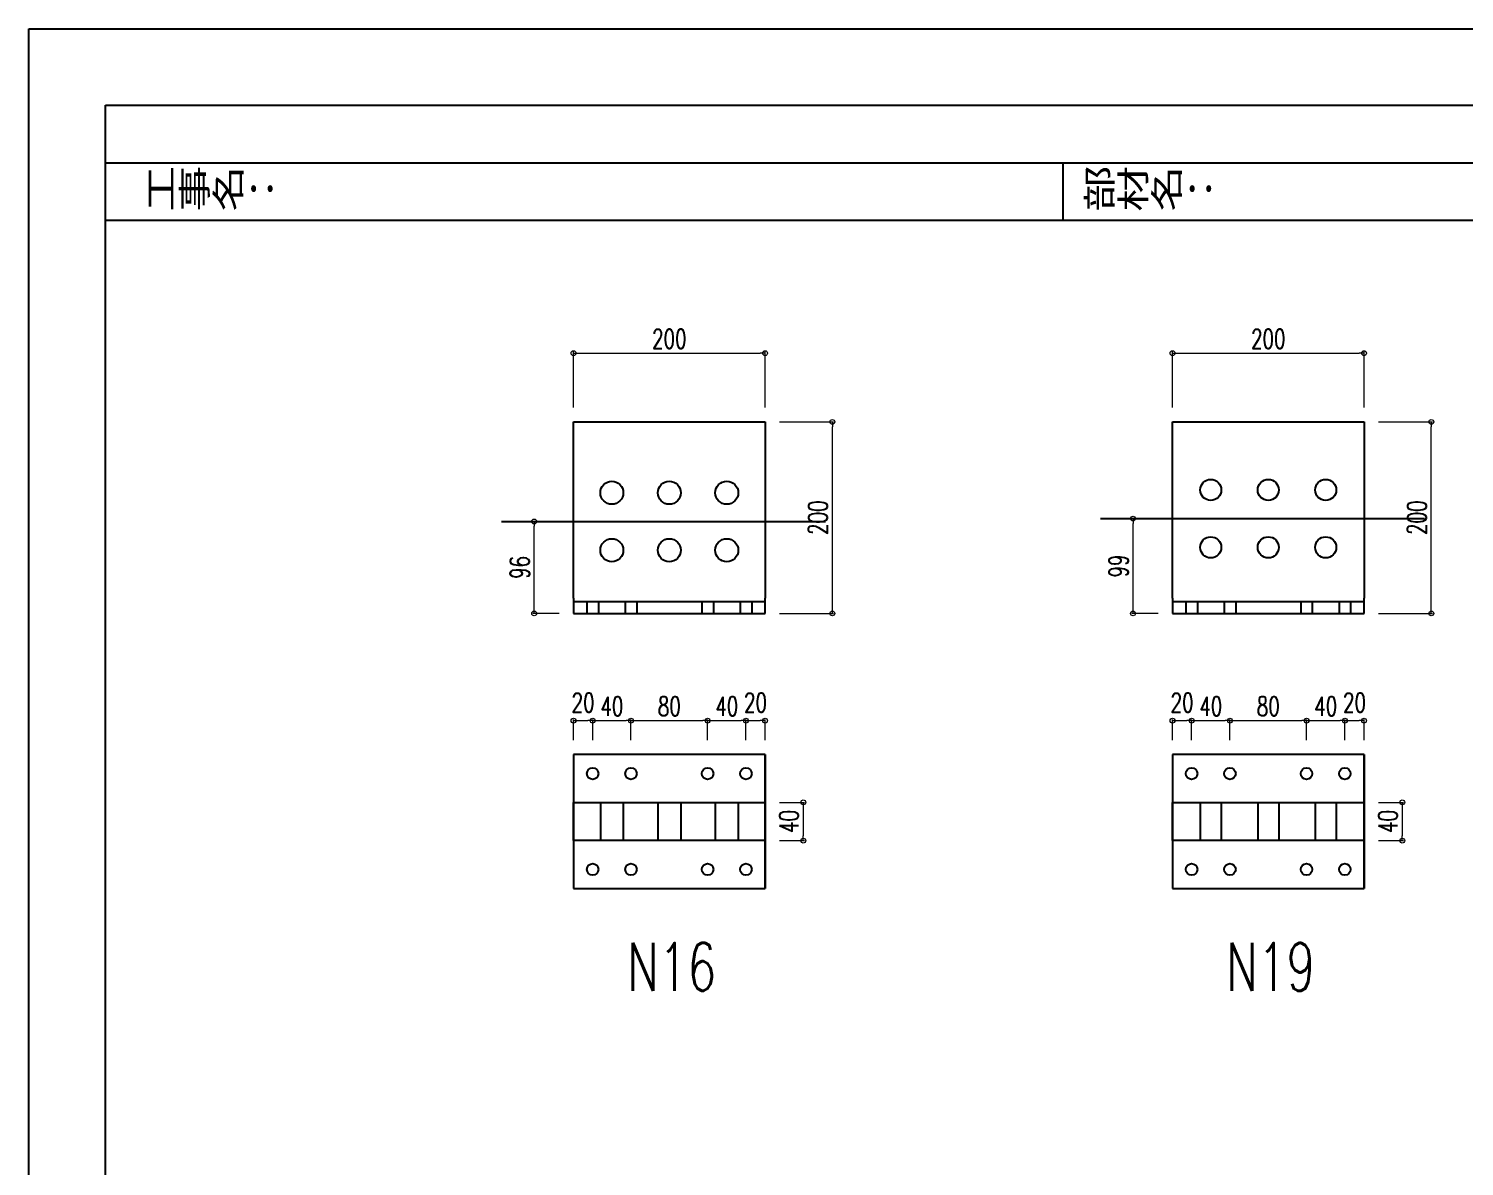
# Model space of a CAD drawing. Header units: millimetres. Extents: x -4568 to 36914, y -114 to 17788.
# Drawn here: x 16730 to 18228, y 2736 to 3924 of the extents above; entities that cross this region are included whole.
import ezdxf

# ---------------------------------------------------------------- set-up
doc = ezdxf.new("R2010")
doc.units = ezdxf.units.MM
doc.header["$LTSCALE"] = 5
doc.linetypes.add('JIS_08_50', pattern=[53, 50, -1.125, 0.75, -1.125])
doc.layers.get('0').update_dxf_attribs({"color": 255})
doc.layers.get('DEFPOINTS').update_dxf_attribs({"color": 255})
for name, color, linetype in [('01', 7, 'Continuous'), ('CENTER', 2, 'JIS_08_50'), ('LAYER6', 7, 'Continuous'), ('寸法', 4, 'Continuous'), ('溶接', 241, 'Continuous')]:
    doc.layers.add(name, color=color, linetype=linetype)
doc.styles.add('KANJI', font='simplex.shx', dxfattribs={"width": 0.7, "bigfont": 'extfont2.shx'})
doc.styles.get("Standard").update_dxf_attribs({"font": 'simplex.shx', "width": 0.7, "height": 2.5, "bigfont": '@extfont2.shx'})
doc.styles.add('SUNPOU2', font='simplex.shx', dxfattribs={"width": 0.7, "height": 50, "bigfont": 'extfont2.shx'})
doc.dimstyles.new('一般寸法-小さめ', dxfattribs={"dimscale": 10, "dimtxt": 2, "dimasz": 0.5, "dimexe": 0.125, "dimexo": 1.5, "dimgap": 0.5, "dimtad": 1, "dimtxsty": 'KANJI', "dimblk": 'ORIGIN', "dimcen": 0, "dimclrd": 256, "dimclre": 256, "dimclrt": 256, "dimadec": 0, "dimazin": 0, "dimtfac": 1, "dimtmove": 2, "dimatfit": 2, "dimfxl": 0, "dimtolj": 2, "dimlwd": 5, "dimlwe": 5, "dimarcsym": 0})

# ---------------------------------------------------------------- blocks, each defined once
blk = doc.blocks.new('_Origin')
at = {"color": 0, "linetype": 'ByBlock', "lineweight": -2}
blk.add_line((0, 0), (-1, 0), dxfattribs=at)
blk.add_circle((0, 0), 0.5, dxfattribs=at)
blk = doc.blocks.new('*D1248')
at = {"layer": 'DEFPOINTS', "color": 0, "transparency": 16777216}
for p in [(17882.4, 3412.1), (17923.6, 3412.1), (17923.6, 3313.1)]:
    blk.add_point(p, dxfattribs=at)
at = {"layer": '寸法', "linetype": 'Continuous', "lineweight": 5, "transparency": 16777216}
for p, q in [((17908.6, 3412.1), (17881.2, 3412.1)), ((17882.4, 3318.1), (17882.4, 3407.1)), ((17908.6, 3313.1), (17881.2, 3313.1))]:
    blk.add_line(p, q, dxfattribs=at)
at = {"layer": '寸法', "lineweight": 5, "transparency": 16777216, "xscale": 5, "yscale": 5, "zscale": 5}
for p, rotation in [((17882.4, 3412.1), 90), ((17882.4, 3313.1), 270)]:
    blk.add_blockref('_Origin', p, dxfattribs=dict(at, rotation=rotation))
at = {"layer": '寸法', "linetype": 'Continuous', "transparency": 16777216, "insert": (17867.4, 3362.6), "char_height": 20, "attachment_point": 5, "rotation": 90, "style": 'KANJI'}
blk.add_mtext('\\A2;99', dxfattribs=at)
blk = doc.blocks.new('*D1253')
at = {"layer": 'DEFPOINTS', "color": 0, "transparency": 16777216}
for p in [(17257.2, 3409.1), (17298.3, 3409.1), (17298.3, 3313.1)]:
    blk.add_point(p, dxfattribs=at)
at = {"layer": '寸法', "linetype": 'Continuous', "lineweight": 5, "transparency": 16777216}
for p, q in [((17283.3, 3409.1), (17255.9, 3409.1)), ((17257.2, 3318.1), (17257.2, 3404.1)), ((17283.3, 3313.1), (17255.9, 3313.1))]:
    blk.add_line(p, q, dxfattribs=at)
at = {"layer": '寸法', "lineweight": 5, "transparency": 16777216, "xscale": 5, "yscale": 5, "zscale": 5}
for p, rotation in [((17257.2, 3409.1), 90), ((17257.2, 3313.1), 270)]:
    blk.add_blockref('_Origin', p, dxfattribs=dict(at, rotation=rotation))
at = {"layer": '寸法', "linetype": 'Continuous', "transparency": 16777216, "insert": (17242.2, 3361.1), "char_height": 20, "attachment_point": 5, "rotation": 90, "style": 'KANJI'}
blk.add_mtext('\\A2;96', dxfattribs=at)
blk = doc.blocks.new('*D1254')
at = {"layer": 'DEFPOINTS', "color": 0, "transparency": 16777216}
for p in [(17498.3, 3115.8), (17498.3, 3075.8), (17538.2, 3075.8)]:
    blk.add_point(p, dxfattribs=at)
at = {"layer": '寸法', "linetype": 'Continuous', "lineweight": 5, "transparency": 16777216}
for p, q in [((17513.3, 3115.8), (17539.5, 3115.8)), ((17538.2, 3110.8), (17538.2, 3080.8)), ((17513.3, 3075.8), (17539.5, 3075.8))]:
    blk.add_line(p, q, dxfattribs=at)
at = {"layer": '寸法', "lineweight": 5, "transparency": 16777216, "xscale": 5, "yscale": 5, "zscale": 5}
for p, rotation in [((17538.2, 3115.8), 90), ((17538.2, 3075.8), 270)]:
    blk.add_blockref('_Origin', p, dxfattribs=dict(at, rotation=rotation))
at = {"layer": '寸法', "linetype": 'Continuous', "transparency": 16777216, "insert": (17523.2, 3095.8), "char_height": 20, "attachment_point": 5, "rotation": 90, "style": 'KANJI'}
blk.add_mtext('\\A2;40', dxfattribs=at)
blk = doc.blocks.new('*D1255')
at = {"layer": 'DEFPOINTS', "color": 0, "transparency": 16777216}
for p in [(17498.3, 3584.9), (17298.3, 3513.1), (17498.3, 3513.1)]:
    blk.add_point(p, dxfattribs=at)
at = {"layer": '寸法', "linetype": 'Continuous', "lineweight": 5, "transparency": 16777216}
for p, q in [((17298.3, 3528.1), (17298.3, 3586.2)), ((17303.3, 3584.9), (17493.3, 3584.9)), ((17498.3, 3528.1), (17498.3, 3586.2))]:
    blk.add_line(p, q, dxfattribs=at)
at = {"layer": '寸法', "lineweight": 5, "transparency": 16777216, "xscale": 5, "yscale": 5, "zscale": 5, "rotation": 180}
blk.add_blockref('_Origin', (17298.3, 3584.9), dxfattribs=at)
at = {"layer": '寸法', "lineweight": 5, "transparency": 16777216, "xscale": 5, "yscale": 5, "zscale": 5}
blk.add_blockref('_Origin', (17498.3, 3584.9), dxfattribs=at)
at = {"layer": '寸法', "linetype": 'Continuous', "transparency": 16777216, "insert": (17398.3, 3599.9), "char_height": 20, "attachment_point": 5, "style": 'KANJI'}
blk.add_mtext('\\A2;200', dxfattribs=at)
blk = doc.blocks.new('*D1256')
at = {"layer": 'DEFPOINTS', "color": 0, "transparency": 16777216}
for p in [(18123.6, 3584.9), (17923.6, 3513.1), (18123.6, 3513.1)]:
    blk.add_point(p, dxfattribs=at)
at = {"layer": '寸法', "linetype": 'Continuous', "lineweight": 5, "transparency": 16777216}
for p, q in [((17923.6, 3528.1), (17923.6, 3586.2)), ((17928.6, 3584.9), (18118.6, 3584.9)), ((18123.6, 3528.1), (18123.6, 3586.2))]:
    blk.add_line(p, q, dxfattribs=at)
at = {"layer": '寸法', "lineweight": 5, "transparency": 16777216, "xscale": 5, "yscale": 5, "zscale": 5, "rotation": 180}
blk.add_blockref('_Origin', (17923.6, 3584.9), dxfattribs=at)
at = {"layer": '寸法', "lineweight": 5, "transparency": 16777216, "xscale": 5, "yscale": 5, "zscale": 5}
blk.add_blockref('_Origin', (18123.6, 3584.9), dxfattribs=at)
at = {"layer": '寸法', "linetype": 'Continuous', "transparency": 16777216, "insert": (18023.6, 3599.9), "char_height": 20, "attachment_point": 5, "style": 'KANJI'}
blk.add_mtext('\\A2;200', dxfattribs=at)
blk = doc.blocks.new('*D1261')
at = {"layer": 'DEFPOINTS', "color": 0, "transparency": 16777216}
for p in [(18123.6, 3115.8), (18123.6, 3075.8), (18163.5, 3075.8)]:
    blk.add_point(p, dxfattribs=at)
at = {"layer": '寸法', "linetype": 'Continuous', "lineweight": 5, "transparency": 16777216}
for p, q in [((18138.6, 3115.8), (18164.8, 3115.8)), ((18163.5, 3110.8), (18163.5, 3080.8)), ((18138.6, 3075.8), (18164.8, 3075.8))]:
    blk.add_line(p, q, dxfattribs=at)
at = {"layer": '寸法', "lineweight": 5, "transparency": 16777216, "xscale": 5, "yscale": 5, "zscale": 5}
for p, rotation in [((18163.5, 3115.8), 90), ((18163.5, 3075.8), 270)]:
    blk.add_blockref('_Origin', p, dxfattribs=dict(at, rotation=rotation))
at = {"layer": '寸法', "linetype": 'Continuous', "transparency": 16777216, "insert": (18148.5, 3095.8), "char_height": 20, "attachment_point": 5, "rotation": 90, "style": 'KANJI'}
blk.add_mtext('\\A2;40', dxfattribs=at)
blk = doc.blocks.new('*D1266')
at = {"layer": 'DEFPOINTS', "color": 0, "transparency": 16777216}
for p in [(17318.3, 3201.1), (17298.3, 3165.8), (17318.3, 3165.8)]:
    blk.add_point(p, dxfattribs=at)
at = {"layer": '寸法', "linetype": 'Continuous', "lineweight": 5, "transparency": 16777216}
for p, q in [((17298.3, 3180.8), (17298.3, 3202.4)), ((17303.3, 3201.1), (17313.3, 3201.1)), ((17318.3, 3180.8), (17318.3, 3202.4))]:
    blk.add_line(p, q, dxfattribs=at)
at = {"layer": '寸法', "lineweight": 5, "transparency": 16777216, "xscale": 5, "yscale": 5, "zscale": 5, "rotation": 180}
blk.add_blockref('_Origin', (17298.3, 3201.1), dxfattribs=at)
at = {"layer": '寸法', "lineweight": 5, "transparency": 16777216, "xscale": 5, "yscale": 5, "zscale": 5}
blk.add_blockref('_Origin', (17318.3, 3201.1), dxfattribs=at)
at = {"layer": '寸法', "linetype": 'Continuous', "transparency": 16777216, "insert": (17308.3, 3219.9), "char_height": 20, "attachment_point": 5, "style": 'KANJI'}
blk.add_mtext('\\A2;20', dxfattribs=at)
blk = doc.blocks.new('*D1267')
at = {"layer": 'DEFPOINTS', "color": 0, "transparency": 16777216}
for p in [(17358.3, 3201.1), (17318.3, 3165.8), (17358.3, 3165.8)]:
    blk.add_point(p, dxfattribs=at)
at = {"layer": '寸法', "linetype": 'Continuous', "lineweight": 5, "transparency": 16777216}
for p, q in [((17318.3, 3180.8), (17318.3, 3202.4)), ((17323.3, 3201.1), (17353.3, 3201.1)), ((17358.3, 3180.8), (17358.3, 3202.4))]:
    blk.add_line(p, q, dxfattribs=at)
at = {"layer": '寸法', "lineweight": 5, "transparency": 16777216, "xscale": 5, "yscale": 5, "zscale": 5, "rotation": 180}
blk.add_blockref('_Origin', (17318.3, 3201.1), dxfattribs=at)
at = {"layer": '寸法', "lineweight": 5, "transparency": 16777216, "xscale": 5, "yscale": 5, "zscale": 5}
blk.add_blockref('_Origin', (17358.3, 3201.1), dxfattribs=at)
at = {"layer": '寸法', "linetype": 'Continuous', "transparency": 16777216, "insert": (17338.3, 3216.1), "char_height": 20, "attachment_point": 5, "style": 'KANJI'}
blk.add_mtext('\\A2;40', dxfattribs=at)
blk = doc.blocks.new('*D1268')
at = {"layer": 'DEFPOINTS', "color": 0, "transparency": 16777216}
for p in [(17438.3, 3201.1), (17358.3, 3165.8), (17438.3, 3165.8)]:
    blk.add_point(p, dxfattribs=at)
at = {"layer": '寸法', "linetype": 'Continuous', "lineweight": 5, "transparency": 16777216}
for p, q in [((17358.3, 3180.8), (17358.3, 3202.4)), ((17363.3, 3201.1), (17433.3, 3201.1)), ((17438.3, 3180.8), (17438.3, 3202.4))]:
    blk.add_line(p, q, dxfattribs=at)
at = {"layer": '寸法', "lineweight": 5, "transparency": 16777216, "xscale": 5, "yscale": 5, "zscale": 5, "rotation": 180}
blk.add_blockref('_Origin', (17358.3, 3201.1), dxfattribs=at)
at = {"layer": '寸法', "lineweight": 5, "transparency": 16777216, "xscale": 5, "yscale": 5, "zscale": 5}
blk.add_blockref('_Origin', (17438.3, 3201.1), dxfattribs=at)
at = {"layer": '寸法', "linetype": 'Continuous', "transparency": 16777216, "insert": (17398.3, 3216.1), "char_height": 20, "attachment_point": 5, "style": 'KANJI'}
blk.add_mtext('\\A2;80', dxfattribs=at)
blk = doc.blocks.new('*D1269')
at = {"layer": 'DEFPOINTS', "color": 0, "transparency": 16777216}
for p in [(17478.3, 3201.1), (17438.3, 3165.8), (17478.3, 3165.8)]:
    blk.add_point(p, dxfattribs=at)
at = {"layer": '寸法', "linetype": 'Continuous', "lineweight": 5, "transparency": 16777216}
for p, q in [((17438.3, 3180.8), (17438.3, 3202.4)), ((17443.3, 3201.1), (17473.3, 3201.1)), ((17478.3, 3180.8), (17478.3, 3202.4))]:
    blk.add_line(p, q, dxfattribs=at)
at = {"layer": '寸法', "lineweight": 5, "transparency": 16777216, "xscale": 5, "yscale": 5, "zscale": 5, "rotation": 180}
blk.add_blockref('_Origin', (17438.3, 3201.1), dxfattribs=at)
at = {"layer": '寸法', "lineweight": 5, "transparency": 16777216, "xscale": 5, "yscale": 5, "zscale": 5}
blk.add_blockref('_Origin', (17478.3, 3201.1), dxfattribs=at)
at = {"layer": '寸法', "linetype": 'Continuous', "transparency": 16777216, "insert": (17458.3, 3216.1), "char_height": 20, "attachment_point": 5, "style": 'KANJI'}
blk.add_mtext('\\A2;40', dxfattribs=at)
blk = doc.blocks.new('*D1270')
at = {"layer": 'DEFPOINTS', "color": 0, "transparency": 16777216}
for p in [(17498.3, 3201.1), (17478.3, 3165.8), (17498.3, 3165.8)]:
    blk.add_point(p, dxfattribs=at)
at = {"layer": '寸法', "linetype": 'Continuous', "lineweight": 5, "transparency": 16777216}
for p, q in [((17478.3, 3180.8), (17478.3, 3202.4)), ((17483.3, 3201.1), (17493.3, 3201.1)), ((17498.3, 3180.8), (17498.3, 3202.4))]:
    blk.add_line(p, q, dxfattribs=at)
at = {"layer": '寸法', "lineweight": 5, "transparency": 16777216, "xscale": 5, "yscale": 5, "zscale": 5, "rotation": 180}
blk.add_blockref('_Origin', (17478.3, 3201.1), dxfattribs=at)
at = {"layer": '寸法', "lineweight": 5, "transparency": 16777216, "xscale": 5, "yscale": 5, "zscale": 5}
blk.add_blockref('_Origin', (17498.3, 3201.1), dxfattribs=at)
at = {"layer": '寸法', "linetype": 'Continuous', "transparency": 16777216, "insert": (17488.3, 3219.9), "char_height": 20, "attachment_point": 5, "style": 'KANJI'}
blk.add_mtext('\\A2;20', dxfattribs=at)
blk = doc.blocks.new('*D1271')
at = {"layer": 'DEFPOINTS', "color": 0, "transparency": 16777216}
for p in [(17943.6, 3201.1), (17923.6, 3165.8), (17943.6, 3165.8)]:
    blk.add_point(p, dxfattribs=at)
at = {"layer": '寸法', "linetype": 'Continuous', "lineweight": 5, "transparency": 16777216}
for p, q in [((17923.6, 3180.8), (17923.6, 3202.4)), ((17928.6, 3201.1), (17938.6, 3201.1)), ((17943.6, 3180.8), (17943.6, 3202.4))]:
    blk.add_line(p, q, dxfattribs=at)
at = {"layer": '寸法', "lineweight": 5, "transparency": 16777216, "xscale": 5, "yscale": 5, "zscale": 5, "rotation": 180}
blk.add_blockref('_Origin', (17923.6, 3201.1), dxfattribs=at)
at = {"layer": '寸法', "lineweight": 5, "transparency": 16777216, "xscale": 5, "yscale": 5, "zscale": 5}
blk.add_blockref('_Origin', (17943.6, 3201.1), dxfattribs=at)
at = {"layer": '寸法', "linetype": 'Continuous', "transparency": 16777216, "insert": (17933.6, 3219.9), "char_height": 20, "attachment_point": 5, "style": 'KANJI'}
blk.add_mtext('\\A2;20', dxfattribs=at)
blk = doc.blocks.new('*D1272')
at = {"layer": 'DEFPOINTS', "color": 0, "transparency": 16777216}
for p in [(17983.6, 3201.1), (17943.6, 3165.8), (17983.6, 3165.8)]:
    blk.add_point(p, dxfattribs=at)
at = {"layer": '寸法', "linetype": 'Continuous', "lineweight": 5, "transparency": 16777216}
for p, q in [((17943.6, 3180.8), (17943.6, 3202.4)), ((17948.6, 3201.1), (17978.6, 3201.1)), ((17983.6, 3180.8), (17983.6, 3202.4))]:
    blk.add_line(p, q, dxfattribs=at)
at = {"layer": '寸法', "lineweight": 5, "transparency": 16777216, "xscale": 5, "yscale": 5, "zscale": 5, "rotation": 180}
blk.add_blockref('_Origin', (17943.6, 3201.1), dxfattribs=at)
at = {"layer": '寸法', "lineweight": 5, "transparency": 16777216, "xscale": 5, "yscale": 5, "zscale": 5}
blk.add_blockref('_Origin', (17983.6, 3201.1), dxfattribs=at)
at = {"layer": '寸法', "linetype": 'Continuous', "transparency": 16777216, "insert": (17963.6, 3216.1), "char_height": 20, "attachment_point": 5, "style": 'KANJI'}
blk.add_mtext('\\A2;40', dxfattribs=at)
blk = doc.blocks.new('*D1273')
at = {"layer": 'DEFPOINTS', "color": 0, "transparency": 16777216}
for p in [(18063.6, 3201.1), (17983.6, 3165.8), (18063.6, 3165.8)]:
    blk.add_point(p, dxfattribs=at)
at = {"layer": '寸法', "linetype": 'Continuous', "lineweight": 5, "transparency": 16777216}
for p, q in [((17983.6, 3180.8), (17983.6, 3202.4)), ((17988.6, 3201.1), (18058.6, 3201.1)), ((18063.6, 3180.8), (18063.6, 3202.4))]:
    blk.add_line(p, q, dxfattribs=at)
at = {"layer": '寸法', "lineweight": 5, "transparency": 16777216, "xscale": 5, "yscale": 5, "zscale": 5, "rotation": 180}
blk.add_blockref('_Origin', (17983.6, 3201.1), dxfattribs=at)
at = {"layer": '寸法', "lineweight": 5, "transparency": 16777216, "xscale": 5, "yscale": 5, "zscale": 5}
blk.add_blockref('_Origin', (18063.6, 3201.1), dxfattribs=at)
at = {"layer": '寸法', "linetype": 'Continuous', "transparency": 16777216, "insert": (18023.6, 3216.1), "char_height": 20, "attachment_point": 5, "style": 'KANJI'}
blk.add_mtext('\\A2;80', dxfattribs=at)
blk = doc.blocks.new('*D1274')
at = {"layer": 'DEFPOINTS', "color": 0, "transparency": 16777216}
for p in [(18103.6, 3201.1), (18063.6, 3165.8), (18103.6, 3165.8)]:
    blk.add_point(p, dxfattribs=at)
at = {"layer": '寸法', "linetype": 'Continuous', "lineweight": 5, "transparency": 16777216}
for p, q in [((18063.6, 3180.8), (18063.6, 3202.4)), ((18068.6, 3201.1), (18098.6, 3201.1)), ((18103.6, 3180.8), (18103.6, 3202.4))]:
    blk.add_line(p, q, dxfattribs=at)
at = {"layer": '寸法', "lineweight": 5, "transparency": 16777216, "xscale": 5, "yscale": 5, "zscale": 5, "rotation": 180}
blk.add_blockref('_Origin', (18063.6, 3201.1), dxfattribs=at)
at = {"layer": '寸法', "lineweight": 5, "transparency": 16777216, "xscale": 5, "yscale": 5, "zscale": 5}
blk.add_blockref('_Origin', (18103.6, 3201.1), dxfattribs=at)
at = {"layer": '寸法', "linetype": 'Continuous', "transparency": 16777216, "insert": (18083.6, 3216.1), "char_height": 20, "attachment_point": 5, "style": 'KANJI'}
blk.add_mtext('\\A2;40', dxfattribs=at)
blk = doc.blocks.new('*D1275')
at = {"layer": 'DEFPOINTS', "color": 0, "transparency": 16777216}
for p in [(18123.6, 3201.1), (18103.6, 3165.8), (18123.6, 3165.8)]:
    blk.add_point(p, dxfattribs=at)
at = {"layer": '寸法', "linetype": 'Continuous', "lineweight": 5, "transparency": 16777216}
for p, q in [((18103.6, 3180.8), (18103.6, 3202.4)), ((18108.6, 3201.1), (18118.6, 3201.1)), ((18123.6, 3180.8), (18123.6, 3202.4))]:
    blk.add_line(p, q, dxfattribs=at)
at = {"layer": '寸法', "lineweight": 5, "transparency": 16777216, "xscale": 5, "yscale": 5, "zscale": 5, "rotation": 180}
blk.add_blockref('_Origin', (18103.6, 3201.1), dxfattribs=at)
at = {"layer": '寸法', "lineweight": 5, "transparency": 16777216, "xscale": 5, "yscale": 5, "zscale": 5}
blk.add_blockref('_Origin', (18123.6, 3201.1), dxfattribs=at)
at = {"layer": '寸法', "linetype": 'Continuous', "transparency": 16777216, "insert": (18113.6, 3219.9), "char_height": 20, "attachment_point": 5, "style": 'KANJI'}
blk.add_mtext('\\A2;20', dxfattribs=at)
blk = doc.blocks.new('*D1296')
at = {"layer": 'DEFPOINTS', "color": 0, "transparency": 16777216}
for p in [(17498.3, 3513.1), (17568.5, 3513.1), (17498.3, 3313.1)]:
    blk.add_point(p, dxfattribs=at)
at = {"layer": '寸法', "linetype": 'Continuous', "lineweight": 5, "transparency": 16777216}
for p, q in [((17513.3, 3513.1), (17569.7, 3513.1)), ((17568.5, 3318.1), (17568.5, 3508.1)), ((17513.3, 3313.1), (17569.7, 3313.1))]:
    blk.add_line(p, q, dxfattribs=at)
at = {"layer": '寸法', "lineweight": 5, "transparency": 16777216, "xscale": 5, "yscale": 5, "zscale": 5}
for p, rotation in [((17568.5, 3513.1), 90), ((17568.5, 3313.1), 270)]:
    blk.add_blockref('_Origin', p, dxfattribs=dict(at, rotation=rotation))
at = {"layer": '寸法', "linetype": 'Continuous', "transparency": 16777216, "insert": (17553.5, 3413.1), "char_height": 20, "attachment_point": 5, "rotation": 90, "style": 'KANJI'}
blk.add_mtext('\\A2;200', dxfattribs=at)
blk = doc.blocks.new('*D1297')
at = {"layer": 'DEFPOINTS', "color": 0, "transparency": 16777216}
for p in [(18123.6, 3513.1), (18193.8, 3513.1), (18123.6, 3313.1)]:
    blk.add_point(p, dxfattribs=at)
at = {"layer": '寸法', "linetype": 'Continuous', "lineweight": 5, "transparency": 16777216}
for p, q in [((18138.6, 3513.1), (18195, 3513.1)), ((18193.8, 3318.1), (18193.8, 3508.1)), ((18138.6, 3313.1), (18195, 3313.1))]:
    blk.add_line(p, q, dxfattribs=at)
at = {"layer": '寸法', "lineweight": 5, "transparency": 16777216, "xscale": 5, "yscale": 5, "zscale": 5}
for p, rotation in [((18193.8, 3513.1), 90), ((18193.8, 3313.1), 270)]:
    blk.add_blockref('_Origin', p, dxfattribs=dict(at, rotation=rotation))
at = {"layer": '寸法', "linetype": 'Continuous', "transparency": 16777216, "insert": (18178.8, 3413.1), "char_height": 20, "attachment_point": 5, "rotation": 90, "style": 'KANJI'}
blk.add_mtext('\\A2;200', dxfattribs=at)

msp = doc.modelspace()

# ---------------------------------------------------------------- linework, layer by layer
at = {"linetype": 'Continuous', "lineweight": -3}
for p, q in [((16809.543, 3783.718), (20013.543, 3783.718)), ((17809.543, 3723.718), (17809.543, 3783.718)), ((16809.543, 3723.718), (20013.543, 3723.718))]:
    msp.add_line(p, q, dxfattribs=at)
for points in [[(16729.543, 3923.718), (20093.543, 3923.718), (20093.543, 1547.718), (16729.543, 1547.718)], [(16809.543, 3843.718), (20013.543, 3843.718), (20013.543, 1627.718), (16809.543, 1627.718)]]:
    msp.add_lwpolyline(points, close=True, dxfattribs=at)
at = {"layer": '01', "linetype": 'Continuous'}
for p, q in [((17312.297, 3325.083), (17312.297, 3313.083)), ((17324.297, 3325.083), (17324.297, 3313.083)), ((17352.297, 3325.083), (17352.297, 3313.083)), ((17364.297, 3325.083), (17364.297, 3313.083)), ((17432.297, 3325.083), (17432.297, 3313.083)), ((17444.297, 3325.083), (17444.297, 3313.083)), ((17472.297, 3325.083), (17472.297, 3313.083)), ((17484.297, 3325.083), (17484.297, 3313.083)), ((17937.573, 3325.083), (17937.573, 3313.083)), ((17949.573, 3325.083), (17949.573, 3313.083)), ((17977.573, 3325.083), (17977.573, 3313.083)), ((17989.573, 3325.083), (17989.573, 3313.083)), ((18057.573, 3325.083), (18057.573, 3313.083)), ((18069.573, 3325.083), (18069.573, 3313.083)), ((18097.573, 3325.083), (18097.573, 3313.083)), ((18109.573, 3325.083), (18109.573, 3313.083)), ((17326.297, 3115.794), (17326.297, 3075.794)), ((17350.297, 3115.794), (17350.297, 3075.794)), ((17386.297, 3115.794), (17386.297, 3075.794)), ((17410.297, 3115.794), (17410.297, 3075.794)), ((17446.297, 3115.794), (17446.297, 3075.794)), ((17470.297, 3115.794), (17470.297, 3075.794)), ((17952.573, 3115.794), (17952.573, 3075.794)), ((17974.573, 3115.794), (17974.573, 3075.794)), ((18012.573, 3115.794), (18012.573, 3075.794)), ((18034.573, 3115.794), (18034.573, 3075.794)), ((18072.573, 3115.794), (18072.573, 3075.794)), ((18094.573, 3115.794), (18094.573, 3075.794))]:
    msp.add_line(p, q, dxfattribs=at)
at = {"layer": 'CENTER', "linetype": 'Continuous'}
for p, q in [((17223.042, 3409.083), (17561.449, 3409.083)), ((17848.318, 3412.083), (18186.725, 3412.083))]:
    msp.add_line(p, q, dxfattribs=at)
at = {"layer": '溶接', "linetype": 'Continuous'}
for p, q in [((17298.297, 3329.083), (17298.297, 3513.083)), ((17298.297, 3513.083), (17498.297, 3513.083)), ((17498.297, 3513.083), (17498.297, 3329.083)), ((17923.573, 3329.083), (17923.573, 3513.083)), ((17923.573, 3513.083), (18123.573, 3513.083)), ((18123.573, 3513.083), (18123.573, 3329.083)), ((17298.297, 3329.083), (17298.297, 3313.083)), ((17498.297, 3313.083), (17498.297, 3329.083)), ((17923.573, 3329.083), (17923.573, 3313.083)), ((18123.573, 3313.083), (18123.573, 3329.083)), ((17498.297, 3325.083), (17298.297, 3325.083)), ((17298.297, 3313.083), (17498.297, 3313.083)), ((18123.573, 3325.083), (17923.573, 3325.083)), ((17923.573, 3313.083), (18123.573, 3313.083)), ((17298.297, 3165.794), (17298.297, 3025.794)), ((17498.297, 3165.794), (17298.297, 3165.794)), ((17298.297, 3165.794), (17298.297, 3025.794)), ((17498.297, 3025.794), (17498.297, 3165.794)), ((17498.297, 3165.794), (17498.297, 3025.794)), ((17923.573, 3165.794), (17923.573, 3025.794)), ((18123.573, 3165.794), (17923.573, 3165.794)), ((17923.573, 3165.794), (17923.573, 3025.794)), ((18123.573, 3025.794), (18123.573, 3165.794)), ((18123.573, 3165.794), (18123.573, 3025.794)), ((17298.297, 3025.794), (17498.297, 3025.794)), ((17923.573, 3025.794), (18123.573, 3025.794))]:
    msp.add_line(p, q, dxfattribs=at)
for points in [[(17298.297, 3075.794), (17298.297, 3115.794), (17498.297, 3115.794), (17498.297, 3075.794)], [(17923.573, 3075.794), (17923.573, 3115.794), (18123.573, 3115.794), (18123.573, 3075.794)]]:
    msp.add_lwpolyline(points, close=True, dxfattribs=at)
for centre, radius in [((17338.297, 3439.083), 12), ((17398.297, 3439.083), 12), ((17458.297, 3439.083), 12), ((17963.573, 3442.083), 11), ((18023.573, 3442.083), 11), ((18083.573, 3442.083), 11), ((17338.297, 3379.083), 12), ((17398.297, 3379.083), 12), ((17458.297, 3379.083), 12), ((17963.573, 3382.083), 11), ((18023.573, 3382.083), 11), ((18083.573, 3382.083), 11), ((17318.297, 3145.794), 6), ((17358.297, 3145.794), 6), ((17438.297, 3145.794), 6), ((17478.297, 3145.794), 6), ((17943.573, 3145.794), 6), ((17983.573, 3145.794), 6), ((18063.573, 3145.794), 6), ((18103.573, 3145.794), 6), ((17318.297, 3045.794), 6), ((17358.297, 3045.794), 6), ((17438.297, 3045.794), 6), ((17478.297, 3045.794), 6), ((17943.573, 3045.794), 6), ((17983.573, 3045.794), 6), ((18063.573, 3045.794), 6), ((18103.573, 3045.794), 6)]:
    msp.add_circle(centre, radius, dxfattribs=at)

# ---------------------------------------------------------------- texts
at = {"layer": '01', "linetype": 'Continuous', "style": 'SUNPOU2', "width": 0.7}
for s, p in [('N16', (17354.342, 2918.954)), ('N19', (17979.618, 2918.954))]:
    msp.add_text(s, height=50, dxfattribs=at).set_placement(p)
at = {"layer": 'LAYER6', "color": 0, "linetype": 'Continuous', "lineweight": -3, "width": 0.8}
for s, p in [('工事名：', (16849.552, 3734.645)), ('部材名：', (17829.377, 3734.645))]:
    msp.add_text(s, height=40, dxfattribs=at).set_placement(p)

# ---------------------------------------------------------------- dimensions: what is measured, and where the dimension line sits
at = {"layer": '寸法', "linetype": 'Continuous'}
for base, p1, p2, picture, middle in [((17498.297, 3584.918), (17298.297, 3513.083), (17498.297, 3513.083), '*D1255', (17398.297, 3599.918)), ((18123.573, 3584.918), (17923.573, 3513.083), (18123.573, 3513.083), '*D1256', (18023.573, 3599.918)), ((17318.297, 3201.107), (17298.297, 3165.794), (17318.297, 3165.794), '*D1266', (17308.297, 3219.857)), ((17358.297, 3201.107), (17318.297, 3165.794), (17358.297, 3165.794), '*D1267', (17338.297, 3216.107)), ((17438.297, 3201.107), (17358.297, 3165.794), (17438.297, 3165.794), '*D1268', (17398.297, 3216.107)), ((17478.297, 3201.107), (17438.297, 3165.794), (17478.297, 3165.794), '*D1269', (17458.297, 3216.107)), ((17498.297, 3201.107), (17478.297, 3165.794), (17498.297, 3165.794), '*D1270', (17488.297, 3219.857)), ((17943.573, 3201.107), (17923.573, 3165.794), (17943.573, 3165.794), '*D1271', (17933.573, 3219.857)), ((17983.573, 3201.107), (17943.573, 3165.794), (17983.573, 3165.794), '*D1272', (17963.573, 3216.107)), ((18063.573, 3201.107), (17983.573, 3165.794), (18063.573, 3165.794), '*D1273', (18023.573, 3216.107)), ((18103.573, 3201.107), (18063.573, 3165.794), (18103.573, 3165.794), '*D1274', (18083.573, 3216.107)), ((18123.573, 3201.107), (18103.573, 3165.794), (18123.573, 3165.794), '*D1275', (18113.573, 3219.857))]:
    dim = msp.add_linear_dim(base=base, p1=p1, p2=p2, dimstyle='一般寸法-小さめ', dxfattribs=at)
    dim.commit()
    dim.dimension.update_dxf_attribs({"geometry": picture, "text_midpoint": middle})
for base, p1, p2, picture, middle in [((17568.475, 3513.083), (17498.297, 3313.083), (17498.297, 3513.083), '*D1296', (17553.475, 3413.083)), ((18193.752, 3513.083), (18123.573, 3313.083), (18123.573, 3513.083), '*D1297', (18178.752, 3413.083)), ((17257.173, 3409.083), (17298.297, 3313.083), (17298.297, 3409.083), '*D1253', (17242.173, 3361.083)), ((17882.449, 3412.083), (17923.573, 3313.083), (17923.573, 3412.083), '*D1248', (17867.449, 3362.583)), ((17538.226, 3075.794), (17498.297, 3115.794), (17498.297, 3075.794), '*D1254', (17523.226, 3095.794)), ((18163.503, 3075.794), (18123.573, 3115.794), (18123.573, 3075.794), '*D1261', (18148.503, 3095.794))]:
    dim = msp.add_linear_dim(base=base, p1=p1, p2=p2, angle=90, dimstyle='一般寸法-小さめ', dxfattribs=at)
    dim.commit()
    dim.dimension.update_dxf_attribs({"geometry": picture, "text_midpoint": middle})

doc.saveas('drawing.dxf')
